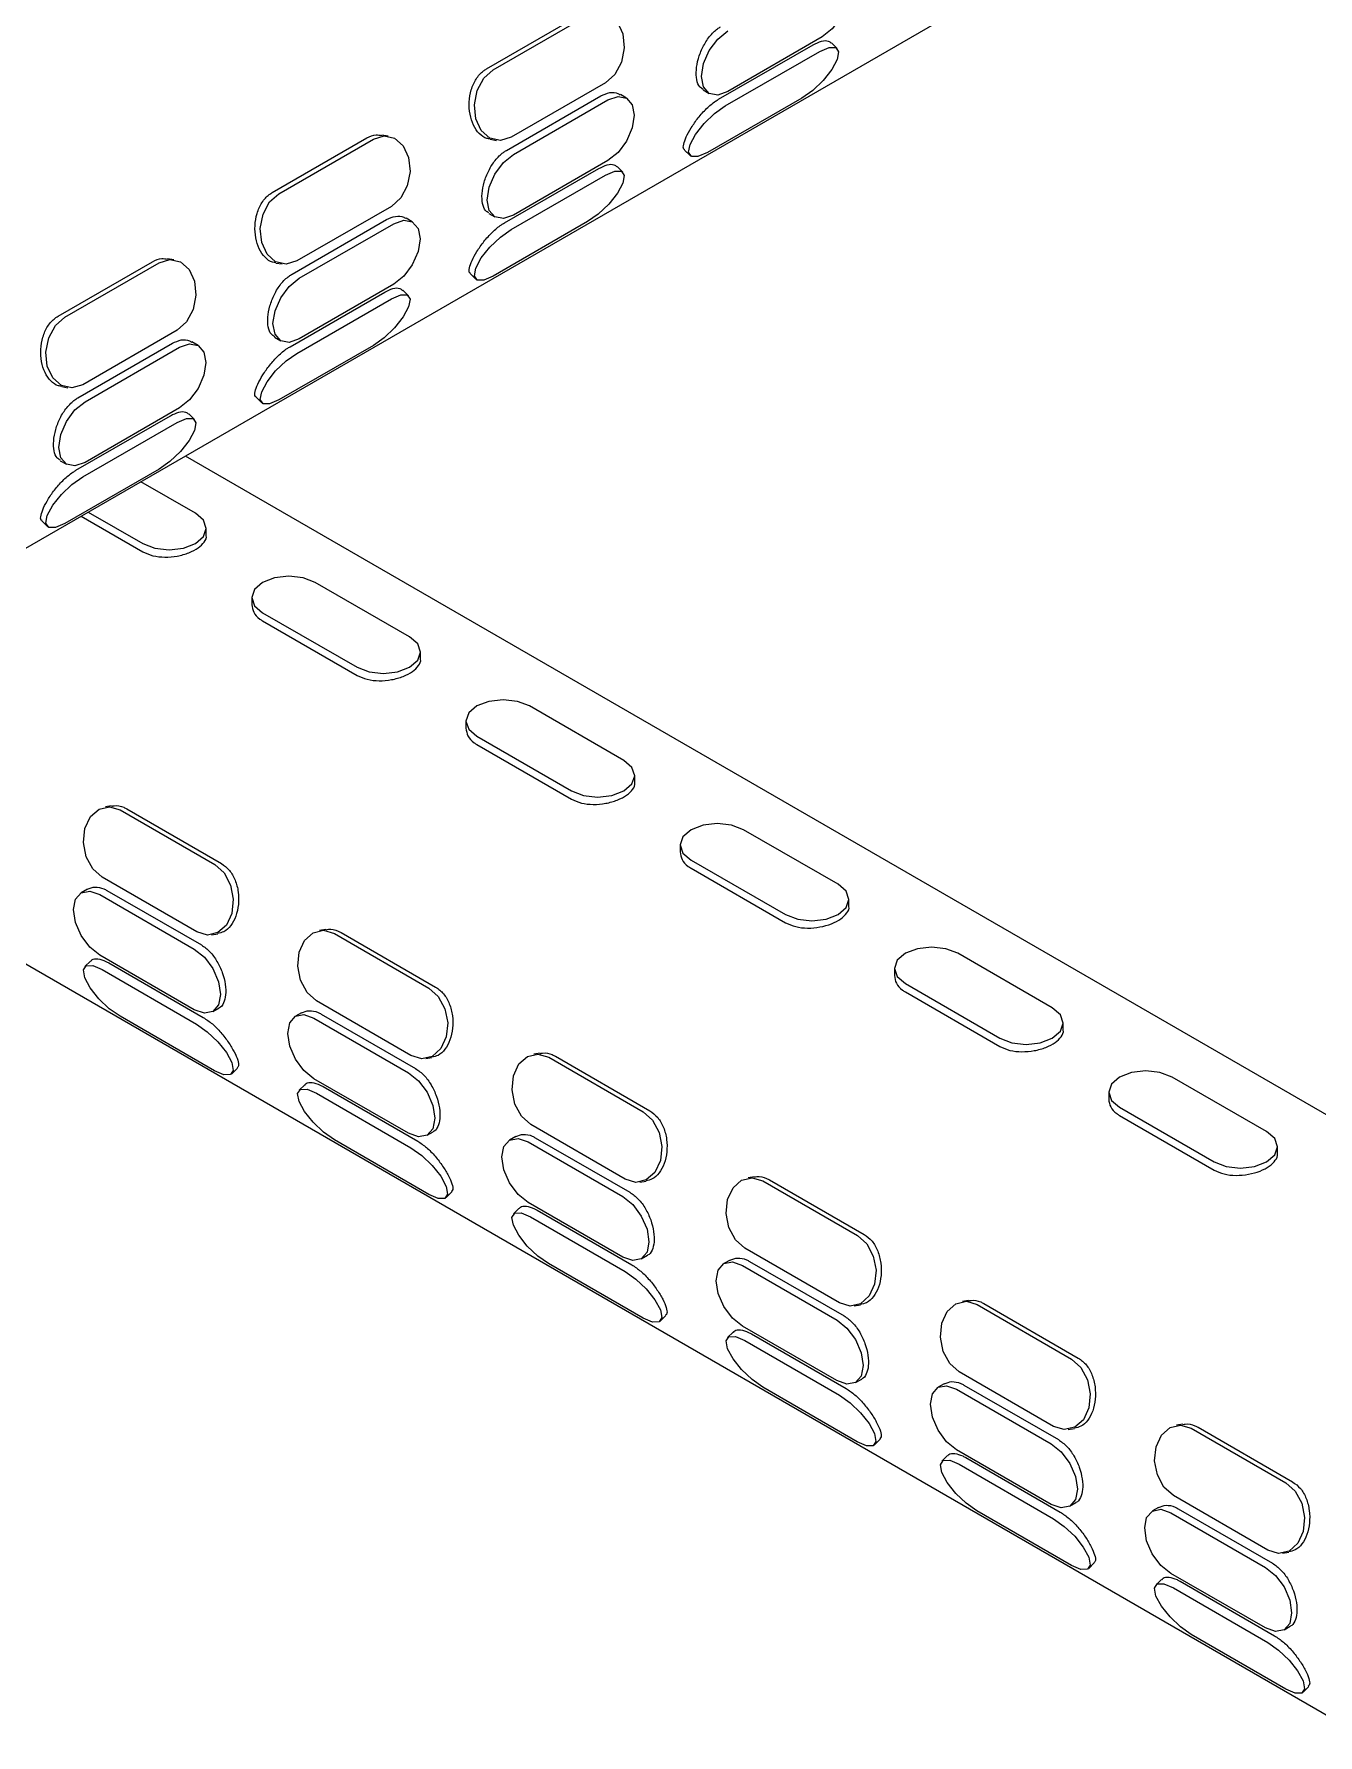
# Model space of a CAD drawing. Extents: x 0 to 3255, y 0 to 2385.
# Drawn here: x 2349.4 to 2435.8, y 1556.3 to 1670.8 of the extents above; entities that cross this region are included whole.
import ezdxf

# ---------------------------------------------------------------- set-up
doc = ezdxf.new("R2010")
doc.units = 0
doc.header["$LTSCALE"] = 10
doc.header["$MEASUREMENT"] = 0
doc.layers.get('0').update_dxf_attribs({"linetype": 'CONTINUOUS'})

msp = doc.modelspace()

# ---------------------------------------------------------------- linework, layer by layer
at = {"color": 7, "linetype": 'Continuous', "lineweight": 25}
for p, q in [((2144.62, 1518.28), (2487.48, 1716.21)), ((2379.85, 1668.44), (2386.21, 1672.11)), ((2380.3, 1668.37), (2386.66, 1672.04)), ((2395.48, 1666.4), (2401.84, 1670.07)), ((2402.46, 1670.59), (2396.09, 1666.92)), ((2403.45, 1669.82), (2403.08, 1670.2)), ((2395.93, 1665.95), (2402.29, 1669.62)), ((2387.87, 1667.51), (2381.51, 1663.84)), ((2381.19, 1662.95), (2387.55, 1666.62)), ((2381.67, 1662.67), (2388.03, 1666.35)), ((2389.28, 1666.47), (2388.87, 1666.71)), ((2394.43, 1667.04), (2394.84, 1666.79)), ((2401.08, 1666.48), (2394.72, 1662.81)), ((2373.23, 1663.92), (2372.81, 1663.98)), ((2365.43, 1660.11), (2371.79, 1663.79)), ((2365.88, 1660.04), (2372.24, 1663.72)), ((2380.1, 1663.7), (2380.52, 1663.63)), ((2393.18, 1662.98), (2393.56, 1662.61)), ((2381.06, 1658.07), (2387.42, 1661.74)), ((2388.03, 1662.27), (2381.67, 1658.59)), ((2389.03, 1661.49), (2388.65, 1661.87)), ((2381.51, 1657.62), (2387.87, 1661.29)), ((2366.77, 1654.63), (2373.13, 1658.3)), ((2373.45, 1659.18), (2367.09, 1655.51)), ((2374.86, 1658.15), (2374.44, 1658.39)), ((2380, 1658.71), (2380.42, 1658.47)), ((2367.25, 1654.35), (2373.61, 1658.02)), ((2386.66, 1658.16), (2380.3, 1654.48)), ((2351.01, 1651.79), (2357.37, 1655.46)), ((2351.46, 1651.72), (2357.82, 1655.39)), ((2358.81, 1655.59), (2358.39, 1655.66)), ((2365.68, 1655.37), (2366.1, 1655.31)), ((2373.61, 1653.94), (2367.25, 1650.27)), ((2378.76, 1654.66), (2379.14, 1654.28)), ((2366.64, 1649.74), (2373, 1653.42)), ((2367.09, 1649.29), (2373.45, 1652.97)), ((2374.61, 1653.17), (2374.23, 1653.54)), ((2359.03, 1650.86), (2352.67, 1647.18)), ((2365.58, 1650.38), (2366, 1650.14)), ((2352.35, 1646.3), (2358.71, 1649.97)), ((2352.83, 1646.02), (2359.19, 1649.7)), ((2360.44, 1649.82), (2360.02, 1650.06)), ((2372.24, 1649.83), (2365.88, 1646.16)), ((2351.26, 1647.05), (2351.67, 1646.98)), ((2359.19, 1645.62), (2352.83, 1641.94)), ((2364.34, 1646.33), (2364.72, 1645.96)), ((2352.21, 1641.42), (2358.58, 1645.09)), ((2352.67, 1640.97), (2359.03, 1644.64)), ((2360.19, 1644.84), (2359.81, 1645.22)), ((2499.5, 1561.6), (2359.58, 1642.37)), ((2351.16, 1642.06), (2351.58, 1641.82)), ((2357.82, 1641.5), (2351.46, 1637.83)), ((2360.26, 1638.52), (2356.59, 1640.64)), ((2349.92, 1638.01), (2350.3, 1637.63)), ((2352.57, 1638.33), (2356.72, 1635.93)), ((2353.05, 1638.6), (2356.72, 1636.49)), ((2360.99, 1637.02), (2360.99, 1637.5)), ((2374.68, 1630.2), (2368.32, 1633.87)), ((2364.05, 1632.85), (2364.05, 1632.37)), ((2364.78, 1631.83), (2371.14, 1628.16)), ((2364.78, 1631.28), (2371.14, 1627.61)), ((2375.41, 1628.7), (2375.41, 1629.18)), ((2389.1, 1621.87), (2382.74, 1625.55)), ((2378.47, 1624.53), (2378.47, 1624.05)), ((2379.2, 1623.51), (2385.57, 1619.83)), ((2379.2, 1622.95), (2385.57, 1619.28)), ((2389.83, 1620.37), (2389.83, 1620.85)), ((2354.62, 1618.82), (2354.2, 1618.76)), ((2355.19, 1618.55), (2361.56, 1614.88)), ((2355.64, 1618.62), (2362.01, 1614.95)), ((2403.52, 1613.55), (2397.16, 1617.22)), ((2392.89, 1616.2), (2392.89, 1615.72)), ((2393.63, 1615.18), (2399.99, 1611.51)), ((2360.35, 1610.35), (2353.98, 1614.02)), ((2393.63, 1614.63), (2399.99, 1610.95)), ((2340.62, 1612.92), (2482, 1531.3)), ((2352.99, 1613.22), (2352.57, 1612.98)), ((2353.82, 1612.86), (2360.18, 1609.18)), ((2354.3, 1613.13), (2360.66, 1609.46)), ((2404.25, 1612.05), (2404.25, 1612.53)), ((2361.34, 1610.14), (2361.76, 1610.21)), ((2369.04, 1610.5), (2368.62, 1610.43)), ((2369.61, 1610.23), (2375.98, 1606.55)), ((2370.07, 1610.3), (2376.43, 1606.63)), ((2353.2, 1608.38), (2352.82, 1608)), ((2360.18, 1605.1), (2353.82, 1608.77)), ((2353.98, 1607.8), (2360.34, 1604.13)), ((2354.43, 1608.25), (2360.79, 1604.58)), ((2407.31, 1607.88), (2407.31, 1607.4)), ((2417.94, 1605.22), (2411.58, 1608.9)), ((2408.05, 1606.86), (2414.41, 1603.18)), ((2374.77, 1602.02), (2368.4, 1605.69)), ((2408.05, 1606.3), (2414.41, 1602.63)), ((2361.55, 1600.99), (2355.19, 1604.66)), ((2361.43, 1604.98), (2361.85, 1605.22)), ((2367.41, 1604.9), (2366.99, 1604.66)), ((2368.24, 1604.53), (2374.6, 1600.86)), ((2368.72, 1604.81), (2375.08, 1601.14)), ((2418.68, 1603.72), (2418.68, 1604.2)), ((2383.46, 1602.17), (2383.04, 1602.1)), ((2362.71, 1600.79), (2363.09, 1601.17)), ((2375.76, 1601.82), (2376.18, 1601.88)), ((2384.04, 1601.9), (2390.4, 1598.23)), ((2384.49, 1601.97), (2390.85, 1598.3)), ((2367.62, 1600.05), (2367.24, 1599.68)), ((2374.6, 1596.78), (2368.24, 1600.45)), ((2368.85, 1599.93), (2375.22, 1596.25)), ((2432.37, 1596.9), (2426, 1600.57)), ((2368.4, 1599.48), (2374.76, 1595.8)), ((2421.74, 1599.55), (2421.74, 1599.07)), ((2422.47, 1598.53), (2428.83, 1594.86)), ((2422.47, 1597.98), (2428.83, 1594.3)), ((2375.97, 1592.66), (2369.61, 1596.34)), ((2375.85, 1596.65), (2376.27, 1596.89)), ((2381.83, 1596.57), (2381.41, 1596.33)), ((2389.19, 1593.7), (2382.83, 1597.37)), ((2383.14, 1596.48), (2389.5, 1592.81)), ((2382.66, 1596.21), (2389.02, 1592.53)), ((2433.1, 1595.4), (2433.1, 1595.88)), ((2390.18, 1593.49), (2390.6, 1593.56)), ((2397.89, 1593.84), (2397.47, 1593.78)), ((2398.46, 1593.58), (2404.82, 1589.9)), ((2398.91, 1593.65), (2405.27, 1589.97)), ((2377.13, 1592.46), (2377.51, 1592.84)), ((2389.02, 1588.45), (2382.66, 1592.12)), ((2382.04, 1591.73), (2381.66, 1591.35)), ((2382.82, 1591.15), (2389.19, 1587.48)), ((2383.27, 1591.6), (2389.64, 1587.93)), ((2390.27, 1588.33), (2390.69, 1588.57)), ((2403.61, 1585.37), (2397.25, 1589.04)), ((2390.39, 1584.34), (2384.03, 1588.01)), ((2396.25, 1588.25), (2395.83, 1588.01)), ((2397.08, 1587.88), (2403.45, 1584.21)), ((2397.56, 1588.16), (2403.93, 1584.49)), ((2404.6, 1585.17), (2405.02, 1585.23)), ((2412.31, 1585.52), (2411.89, 1585.45)), ((2412.88, 1585.25), (2419.24, 1581.58)), ((2413.33, 1585.32), (2419.69, 1581.65)), ((2391.55, 1584.14), (2391.93, 1584.52)), ((2403.44, 1580.13), (2397.08, 1583.8)), ((2396.46, 1583.4), (2396.08, 1583.03)), ((2397.24, 1582.83), (2403.61, 1579.15)), ((2397.7, 1583.28), (2404.06, 1579.6)), ((2418.03, 1577.04), (2411.67, 1580.72)), ((2404.81, 1576.01), (2398.45, 1579.69)), ((2404.69, 1580), (2405.11, 1580.24)), ((2410.67, 1579.92), (2410.26, 1579.68)), ((2411.5, 1579.56), (2417.87, 1575.88)), ((2411.99, 1579.83), (2418.35, 1576.16)), ((2419.02, 1576.84), (2419.44, 1576.91)), ((2426.73, 1577.19), (2426.31, 1577.13)), ((2427.3, 1576.93), (2433.66, 1573.25)), ((2427.75, 1577), (2434.11, 1573.32)), ((2405.97, 1575.81), (2406.35, 1576.19)), ((2410.88, 1575.08), (2410.5, 1574.7)), ((2417.87, 1571.8), (2411.5, 1575.47)), ((2412.12, 1574.95), (2418.48, 1571.28)), ((2411.67, 1574.5), (2418.03, 1570.83)), ((2432.45, 1568.72), (2426.09, 1572.39)), ((2419.23, 1567.69), (2412.87, 1571.36)), ((2419.11, 1571.68), (2419.53, 1571.92)), ((2425.09, 1571.6), (2424.68, 1571.36)), ((2425.93, 1571.23), (2432.29, 1567.56)), ((2426.41, 1571.51), (2432.77, 1567.84)), ((2420.4, 1567.49), (2420.77, 1567.86)), ((2433.44, 1568.52), (2433.86, 1568.58)), ((2425.3, 1566.75), (2424.93, 1566.38)), ((2432.29, 1563.48), (2425.92, 1567.15)), ((2426.54, 1566.63), (2432.9, 1562.95)), ((2426.09, 1566.18), (2432.45, 1562.5)), ((2433.54, 1563.35), (2433.95, 1563.59)), ((2433.66, 1559.36), (2427.29, 1563.04)), ((2434.82, 1559.16), (2435.2, 1559.54))]:
    msp.add_line(p, q, dxfattribs=at)
at = {"color": 7, "linetype": 'Continuous', "lineweight": 25, "flags": 128}
for points in [[(2402.46, 1674.67), (2403.13, 1674.91), (2403.7, 1674.8), (2404.09, 1674.36), (2404.22, 1673.65), (2404.09, 1672.79), (2403.7, 1671.91), (2403.13, 1671.14), (2402.46, 1670.59)], [(2386.66, 1672.04), (2387.38, 1672.26), (2388.09, 1672.1), (2388.67, 1671.59), (2389.03, 1670.8), (2389.13, 1669.85), (2388.94, 1668.89), (2388.5, 1668.07), (2387.87, 1667.51)], [(2396.09, 1666.92), (2395.42, 1666.68), (2394.84, 1666.79), (2394.46, 1667.24), (2394.33, 1667.94), (2394.46, 1668.8), (2394.84, 1669.68), (2395.42, 1670.45), (2396.09, 1671)], [(2402.29, 1669.62), (2402.92, 1669.89), (2403.36, 1669.88), (2403.55, 1669.59), (2403.46, 1669.07), (2403.09, 1668.39), (2402.51, 1667.66), (2401.81, 1666.99), (2401.08, 1666.48)], [(2381.51, 1663.84), (2380.79, 1663.62), (2380.08, 1663.78), (2379.5, 1664.29), (2379.14, 1665.08), (2379.04, 1666.03), (2379.23, 1666.98), (2379.67, 1667.81), (2380.3, 1668.37)], [(2388.03, 1666.35), (2388.71, 1666.58), (2389.28, 1666.47), (2389.67, 1666.03), (2389.8, 1665.33), (2389.67, 1664.47), (2389.28, 1663.58), (2388.71, 1662.81), (2388.03, 1662.27)], [(2394.72, 1662.81), (2394.09, 1662.54), (2393.65, 1662.55), (2393.46, 1662.83), (2393.56, 1663.36), (2393.92, 1664.03), (2394.5, 1664.76), (2395.21, 1665.44), (2395.93, 1665.95)], [(2372.24, 1663.72), (2372.96, 1663.93), (2373.67, 1663.77), (2374.25, 1663.26), (2374.61, 1662.47), (2374.71, 1661.53), (2374.52, 1660.57), (2374.08, 1659.75), (2373.45, 1659.18)], [(2381.67, 1658.59), (2381, 1658.36), (2380.42, 1658.47), (2380.04, 1658.91), (2379.9, 1659.61), (2380.04, 1660.47), (2380.42, 1661.36), (2381, 1662.13), (2381.67, 1662.67)], [(2387.87, 1661.29), (2388.5, 1661.56), (2388.94, 1661.55), (2389.13, 1661.27), (2389.03, 1660.74), (2388.67, 1660.07), (2388.09, 1659.34), (2387.38, 1658.66), (2386.66, 1658.16)], [(2367.09, 1655.51), (2366.36, 1655.29), (2365.66, 1655.45), (2365.08, 1655.97), (2364.72, 1656.76), (2364.62, 1657.7), (2364.81, 1658.66), (2365.25, 1659.48), (2365.88, 1660.04)], [(2373.61, 1658.02), (2374.29, 1658.26), (2374.86, 1658.15), (2375.25, 1657.7), (2375.38, 1657), (2375.25, 1656.14), (2374.86, 1655.26), (2374.29, 1654.49), (2373.61, 1653.94)], [(2380.3, 1654.48), (2379.67, 1654.21), (2379.23, 1654.22), (2379.04, 1654.51), (2379.14, 1655.03), (2379.5, 1655.71), (2380.08, 1656.44), (2380.79, 1657.11), (2381.51, 1657.62)], [(2357.82, 1655.39), (2358.54, 1655.61), (2359.25, 1655.45), (2359.83, 1654.93), (2360.19, 1654.14), (2360.29, 1653.2), (2360.1, 1652.24), (2359.66, 1651.42), (2359.03, 1650.86)], [(2367.25, 1650.27), (2366.57, 1650.03), (2366, 1650.14), (2365.62, 1650.58), (2365.48, 1651.29), (2365.62, 1652.15), (2366, 1653.03), (2366.57, 1653.8), (2367.25, 1654.35)], [(2373.45, 1652.97), (2374.08, 1653.24), (2374.52, 1653.23), (2374.71, 1652.94), (2374.61, 1652.42), (2374.25, 1651.74), (2373.67, 1651.01), (2372.96, 1650.34), (2372.24, 1649.83)], [(2352.67, 1647.18), (2351.94, 1646.97), (2351.24, 1647.13), (2350.66, 1647.64), (2350.29, 1648.43), (2350.2, 1649.38), (2350.38, 1650.33), (2350.83, 1651.16), (2351.46, 1651.72)], [(2359.19, 1649.7), (2359.87, 1649.93), (2360.44, 1649.82), (2360.82, 1649.38), (2360.96, 1648.68), (2360.82, 1647.82), (2360.44, 1646.93), (2359.87, 1646.16), (2359.19, 1645.62)], [(2365.88, 1646.16), (2365.25, 1645.89), (2364.81, 1645.89), (2364.62, 1646.18), (2364.72, 1646.71), (2365.08, 1647.38), (2365.66, 1648.11), (2366.36, 1648.78), (2367.09, 1649.29)], [(2352.83, 1641.94), (2352.15, 1641.71), (2351.58, 1641.82), (2351.2, 1642.26), (2351.06, 1642.96), (2351.2, 1643.82), (2351.58, 1644.7), (2352.15, 1645.48), (2352.83, 1646.02)], [(2359.03, 1644.64), (2359.66, 1644.91), (2360.1, 1644.9), (2360.29, 1644.62), (2360.19, 1644.09), (2359.83, 1643.42), (2359.25, 1642.69), (2358.54, 1642.01), (2357.82, 1641.5)], [(2351.46, 1637.83), (2350.83, 1637.56), (2350.38, 1637.57), (2350.2, 1637.86), (2350.29, 1638.38), (2350.66, 1639.06), (2351.24, 1639.79), (2351.94, 1640.46), (2352.67, 1640.97)], [(2356.72, 1636.49), (2357.53, 1636.17), (2358.49, 1636.06), (2359.45, 1636.17), (2360.26, 1636.48), (2360.8, 1636.95), (2360.99, 1637.5), (2360.8, 1638.06), (2360.26, 1638.52)], [(2368.32, 1633.87), (2367.51, 1634.18), (2366.55, 1634.29), (2365.59, 1634.18), (2364.78, 1633.87), (2364.24, 1633.4), (2364.05, 1632.85), (2364.24, 1632.3), (2364.78, 1631.83)], [(2371.14, 1628.16), (2371.96, 1627.85), (2372.91, 1627.74), (2373.87, 1627.85), (2374.68, 1628.16), (2375.22, 1628.63), (2375.41, 1629.18), (2375.22, 1629.73), (2374.68, 1630.2)], [(2382.74, 1625.55), (2381.93, 1625.86), (2380.97, 1625.97), (2380.01, 1625.86), (2379.2, 1625.55), (2378.66, 1625.08), (2378.47, 1624.53), (2378.66, 1623.98), (2379.2, 1623.51)], [(2385.57, 1619.83), (2386.38, 1619.52), (2387.33, 1619.41), (2388.29, 1619.52), (2389.1, 1619.83), (2389.64, 1620.3), (2389.83, 1620.85), (2389.64, 1621.41), (2389.1, 1621.87)], [(2353.98, 1614.02), (2353.35, 1614.58), (2352.91, 1615.4), (2352.72, 1616.36), (2352.82, 1617.31), (2353.19, 1618.1), (2353.77, 1618.61), (2354.47, 1618.77), (2355.19, 1618.55)], [(2397.16, 1617.22), (2396.35, 1617.53), (2395.39, 1617.64), (2394.44, 1617.53), (2393.63, 1617.22), (2393.08, 1616.75), (2392.89, 1616.2), (2393.08, 1615.65), (2393.63, 1615.18)], [(2361.56, 1614.88), (2362.19, 1614.32), (2362.63, 1613.49), (2362.81, 1612.54), (2362.72, 1611.59), (2362.35, 1610.8), (2361.77, 1610.29), (2361.07, 1610.13), (2360.35, 1610.35)], [(2399.99, 1611.51), (2400.8, 1611.2), (2401.75, 1611.09), (2402.71, 1611.2), (2403.52, 1611.51), (2404.06, 1611.98), (2404.25, 1612.53), (2404.06, 1613.08), (2403.52, 1613.55)], [(2353.82, 1608.77), (2353.14, 1609.32), (2352.57, 1610.09), (2352.19, 1610.98), (2352.05, 1611.84), (2352.19, 1612.54), (2352.57, 1612.98), (2353.14, 1613.09), (2353.82, 1612.86)], [(2368.4, 1605.69), (2367.77, 1606.26), (2367.33, 1607.08), (2367.15, 1608.04), (2367.24, 1608.98), (2367.61, 1609.77), (2368.19, 1610.28), (2368.89, 1610.45), (2369.61, 1610.23)], [(2360.18, 1609.18), (2360.86, 1608.64), (2361.43, 1607.87), (2361.81, 1606.98), (2361.95, 1606.12), (2361.81, 1605.42), (2361.43, 1604.98), (2360.86, 1604.87), (2360.18, 1605.1)], [(2411.58, 1608.9), (2410.77, 1609.21), (2409.81, 1609.32), (2408.86, 1609.21), (2408.05, 1608.9), (2407.5, 1608.43), (2407.31, 1607.88), (2407.5, 1607.33), (2408.05, 1606.86)], [(2355.19, 1604.66), (2354.46, 1605.17), (2353.76, 1605.84), (2353.18, 1606.57), (2352.82, 1607.25), (2352.72, 1607.78), (2352.91, 1608.06), (2353.35, 1608.07), (2353.98, 1607.8)], [(2375.98, 1606.55), (2376.61, 1605.99), (2377.05, 1605.17), (2377.24, 1604.21), (2377.14, 1603.27), (2376.77, 1602.48), (2376.19, 1601.96), (2375.49, 1601.8), (2374.77, 1602.02)], [(2368.24, 1600.45), (2367.56, 1601), (2366.99, 1601.77), (2366.61, 1602.65), (2366.47, 1603.51), (2366.61, 1604.21), (2366.99, 1604.66), (2367.56, 1604.77), (2368.24, 1604.53)], [(2414.41, 1603.18), (2415.22, 1602.87), (2416.18, 1602.76), (2417.13, 1602.87), (2417.94, 1603.18), (2418.49, 1603.65), (2418.68, 1604.2), (2418.49, 1604.75), (2417.94, 1605.22)], [(2360.34, 1604.13), (2361.06, 1603.62), (2361.77, 1602.95), (2362.35, 1602.22), (2362.71, 1601.54), (2362.81, 1601.02), (2362.62, 1600.73), (2362.18, 1600.72), (2361.55, 1600.99)], [(2382.83, 1597.37), (2382.2, 1597.93), (2381.75, 1598.75), (2381.57, 1599.71), (2381.66, 1600.66), (2382.03, 1601.45), (2382.61, 1601.96), (2383.31, 1602.12), (2384.04, 1601.9)], [(2426, 1600.57), (2425.19, 1600.88), (2424.24, 1600.99), (2423.28, 1600.88), (2422.47, 1600.57), (2421.93, 1600.1), (2421.74, 1599.55), (2421.93, 1599), (2422.47, 1598.53)], [(2374.6, 1600.86), (2375.28, 1600.31), (2375.85, 1599.54), (2376.24, 1598.66), (2376.37, 1597.8), (2376.23, 1597.09), (2375.85, 1596.65), (2375.28, 1596.54), (2374.6, 1596.78)], [(2369.61, 1596.34), (2368.89, 1596.85), (2368.18, 1597.52), (2367.6, 1598.25), (2367.24, 1598.93), (2367.14, 1599.45), (2367.33, 1599.74), (2367.77, 1599.75), (2368.4, 1599.48)], [(2390.4, 1598.23), (2391.03, 1597.67), (2391.47, 1596.84), (2391.66, 1595.89), (2391.56, 1594.94), (2391.19, 1594.15), (2390.61, 1593.64), (2389.91, 1593.48), (2389.19, 1593.7)], [(2382.66, 1592.12), (2381.98, 1592.67), (2381.41, 1593.44), (2381.03, 1594.33), (2380.89, 1595.19), (2381.03, 1595.89), (2381.41, 1596.33), (2381.99, 1596.44), (2382.66, 1596.21)], [(2428.83, 1594.86), (2429.64, 1594.55), (2430.6, 1594.44), (2431.55, 1594.55), (2432.37, 1594.86), (2432.91, 1595.33), (2433.1, 1595.88), (2432.91, 1596.43), (2432.37, 1596.9)], [(2374.76, 1595.8), (2375.49, 1595.29), (2376.19, 1594.62), (2376.77, 1593.89), (2377.13, 1593.21), (2377.23, 1592.69), (2377.04, 1592.4), (2376.6, 1592.39), (2375.97, 1592.66)], [(2397.25, 1589.04), (2396.62, 1589.61), (2396.17, 1590.43), (2395.99, 1591.39), (2396.08, 1592.33), (2396.45, 1593.12), (2397.03, 1593.63), (2397.74, 1593.79), (2398.46, 1593.58)], [(2389.02, 1592.53), (2389.7, 1591.99), (2390.27, 1591.21), (2390.66, 1590.33), (2390.79, 1589.47), (2390.66, 1588.77), (2390.27, 1588.33), (2389.7, 1588.22), (2389.02, 1588.45)], [(2384.03, 1588.01), (2383.31, 1588.52), (2382.6, 1589.19), (2382.02, 1589.92), (2381.66, 1590.6), (2381.56, 1591.12), (2381.75, 1591.41), (2382.19, 1591.42), (2382.82, 1591.15)], [(2404.82, 1589.9), (2405.45, 1589.34), (2405.89, 1588.52), (2406.08, 1587.56), (2405.98, 1586.62), (2405.62, 1585.83), (2405.04, 1585.31), (2404.33, 1585.15), (2403.61, 1585.37)], [(2389.19, 1587.48), (2389.91, 1586.97), (2390.61, 1586.3), (2391.19, 1585.57), (2391.56, 1584.89), (2391.65, 1584.37), (2391.47, 1584.08), (2391.02, 1584.07), (2390.39, 1584.34)], [(2397.08, 1583.8), (2396.41, 1584.34), (2395.83, 1585.12), (2395.45, 1586), (2395.32, 1586.86), (2395.45, 1587.56), (2395.83, 1588.01), (2396.41, 1588.12), (2397.08, 1587.88)], [(2411.67, 1580.72), (2411.04, 1581.28), (2410.6, 1582.1), (2410.41, 1583.06), (2410.51, 1584), (2410.87, 1584.79), (2411.45, 1585.31), (2412.16, 1585.47), (2412.88, 1585.25)], [(2403.45, 1584.21), (2404.12, 1583.66), (2404.7, 1582.89), (2405.08, 1582.01), (2405.21, 1581.15), (2405.08, 1580.44), (2404.69, 1580), (2404.12, 1579.89), (2403.44, 1580.13)], [(2398.45, 1579.69), (2397.73, 1580.2), (2397.02, 1580.87), (2396.45, 1581.6), (2396.08, 1582.28), (2395.98, 1582.8), (2396.17, 1583.09), (2396.61, 1583.1), (2397.24, 1582.83)], [(2419.24, 1581.58), (2419.87, 1581.02), (2420.31, 1580.19), (2420.5, 1579.24), (2420.4, 1578.29), (2420.04, 1577.5), (2419.46, 1576.99), (2418.75, 1576.83), (2418.03, 1577.04)], [(2411.5, 1575.47), (2410.83, 1576.02), (2410.25, 1576.79), (2409.87, 1577.68), (2409.74, 1578.54), (2409.87, 1579.24), (2410.25, 1579.68), (2410.83, 1579.79), (2411.5, 1579.56)], [(2403.61, 1579.15), (2404.33, 1578.64), (2405.03, 1577.97), (2405.61, 1577.24), (2405.98, 1576.56), (2406.07, 1576.04), (2405.89, 1575.75), (2405.44, 1575.74), (2404.81, 1576.01)], [(2426.09, 1572.39), (2425.46, 1572.96), (2425.02, 1573.78), (2424.83, 1574.73), (2424.93, 1575.68), (2425.29, 1576.47), (2425.87, 1576.98), (2426.58, 1577.14), (2427.3, 1576.93)], [(2417.87, 1575.88), (2418.54, 1575.34), (2419.12, 1574.56), (2419.5, 1573.68), (2419.63, 1572.82), (2419.5, 1572.12), (2419.12, 1571.68), (2418.54, 1571.57), (2417.87, 1571.8)], [(2412.87, 1571.36), (2412.15, 1571.87), (2411.45, 1572.54), (2410.87, 1573.27), (2410.5, 1573.95), (2410.41, 1574.47), (2410.59, 1574.76), (2411.04, 1574.77), (2411.67, 1574.5)], [(2433.66, 1573.25), (2434.29, 1572.69), (2434.74, 1571.87), (2434.92, 1570.91), (2434.82, 1569.97), (2434.46, 1569.18), (2433.88, 1568.66), (2433.17, 1568.5), (2432.45, 1568.72)], [(2425.92, 1567.15), (2425.25, 1567.69), (2424.67, 1568.47), (2424.29, 1569.35), (2424.16, 1570.21), (2424.29, 1570.91), (2424.68, 1571.35), (2425.25, 1571.47), (2425.93, 1571.23)], [(2418.03, 1570.83), (2418.75, 1570.32), (2419.45, 1569.65), (2420.03, 1568.92), (2420.4, 1568.24), (2420.5, 1567.71), (2420.31, 1567.43), (2419.87, 1567.42), (2419.23, 1567.69)], [(2432.29, 1567.56), (2432.96, 1567.01), (2433.54, 1566.24), (2433.92, 1565.36), (2434.05, 1564.5), (2433.92, 1563.79), (2433.54, 1563.35), (2432.96, 1563.24), (2432.29, 1563.48)], [(2427.29, 1563.04), (2426.57, 1563.55), (2425.87, 1564.22), (2425.29, 1564.95), (2424.92, 1565.63), (2424.83, 1566.15), (2425.01, 1566.44), (2425.46, 1566.45), (2426.09, 1566.18)], [(2432.45, 1562.5), (2433.17, 1561.99), (2433.88, 1561.32), (2434.45, 1560.59), (2434.82, 1559.91), (2434.92, 1559.39), (2434.73, 1559.1), (2434.29, 1559.09), (2433.66, 1559.36)]]:
    msp.add_lwpolyline(points, dxfattribs=at)
at = {"color": 7, "linetype": 'Continuous', "lineweight": 25}
for points, knots in [([(2394.44, 1667.06), (2394.36, 1667.11), (2394.15, 1667.23), (2393.99, 1667.69), (2393.95, 1668.36), (2394.09, 1669.13), (2394.4, 1669.92), (2394.84, 1670.64), (2395.28, 1671.07), (2395.54, 1671.23), (2395.61, 1671.28)], [0, 0, 0, 0, 0.094162, 0.23779, 0.380432, 0.522044, 0.664158, 0.807535, 0.950992, 1, 1, 1, 1]), ([(2401.84, 1670.07), (2402.03, 1670.16), (2402.42, 1670.35), (2402.85, 1670.36), (2403, 1670.23), (2403.06, 1670.17)], [0, 0, 0, 0, 0.3687094, 0.7373272, 1, 1, 1, 1]), ([(2380.1, 1663.73), (2380.03, 1663.74), (2379.75, 1663.75), (2379.35, 1664.06), (2378.95, 1664.62), (2378.72, 1665.38), (2378.66, 1666.21), (2378.8, 1667.05), (2379.13, 1667.79), (2379.52, 1668.23), (2379.78, 1668.4), (2379.85, 1668.44)], [0, 0, 0, 0, 0.050469, 0.179944, 0.309971, 0.439105, 0.567306, 0.695962, 0.825761, 0.955633, 1, 1, 1, 1]), ([(2387.55, 1666.62), (2387.75, 1666.71), (2388.15, 1666.89), (2388.61, 1666.87), (2388.8, 1666.72), (2388.85, 1666.68)], [0, 0, 0, 0, 0.426716, 0.853327, 1, 1, 1, 1]), ([(2393.2, 1663), (2393.18, 1663.01), (2393.08, 1663.06), (2393.11, 1663.35), (2393.27, 1663.84), (2393.62, 1664.48), (2394.09, 1665.15), (2394.66, 1665.79), (2395.14, 1666.19), (2395.41, 1666.35), (2395.48, 1666.4)], [0, 0, 0, 0, 0.044066, 0.195638, 0.346168, 0.495612, 0.645585, 0.796891, 0.948282, 1, 1, 1, 1]), ([(2371.79, 1663.79), (2372, 1663.89), (2372.33, 1664.04), (2372.68, 1663.98), (2372.81, 1663.95)], [0, 0, 0, 0, 0.622068, 1, 1, 1, 1]), ([(2380.02, 1658.74), (2379.94, 1658.78), (2379.73, 1658.9), (2379.56, 1659.36), (2379.53, 1660.03), (2379.67, 1660.81), (2379.98, 1661.6), (2380.42, 1662.31), (2380.86, 1662.74), (2381.12, 1662.91), (2381.19, 1662.95)], [0, 0, 0, 0, 0.094162, 0.23779, 0.380432, 0.522044, 0.664158, 0.807535, 0.950992, 1, 1, 1, 1]), ([(2387.42, 1661.74), (2387.61, 1661.84), (2388, 1662.02), (2388.43, 1662.04), (2388.57, 1661.9), (2388.63, 1661.85)], [0, 0, 0, 0, 0.368709, 0.737327, 1, 1, 1, 1]), ([(2365.68, 1655.41), (2365.6, 1655.41), (2365.33, 1655.42), (2364.93, 1655.73), (2364.53, 1656.29), (2364.3, 1657.05), (2364.24, 1657.89), (2364.38, 1658.73), (2364.71, 1659.46), (2365.1, 1659.91), (2365.36, 1660.07), (2365.43, 1660.11)], [0, 0, 0, 0, 0.050469, 0.179944, 0.309971, 0.439105, 0.567306, 0.695962, 0.825761, 0.955633, 1, 1, 1, 1]), ([(2373.13, 1658.3), (2373.33, 1658.39), (2373.73, 1658.56), (2374.19, 1658.54), (2374.38, 1658.4), (2374.43, 1658.36)], [0, 0, 0, 0, 0.426716, 0.853327, 1, 1, 1, 1]), ([(2378.78, 1654.68), (2378.76, 1654.69), (2378.66, 1654.73), (2378.69, 1655.02), (2378.85, 1655.52), (2379.19, 1656.15), (2379.67, 1656.83), (2380.24, 1657.46), (2380.72, 1657.87), (2380.99, 1658.03), (2381.06, 1658.07)], [0, 0, 0, 0, 0.044066, 0.195638, 0.346168, 0.495612, 0.645585, 0.796891, 0.948282, 1, 1, 1, 1]), ([(2357.37, 1655.46), (2357.58, 1655.56), (2357.91, 1655.72), (2358.26, 1655.65), (2358.39, 1655.63)], [0, 0, 0, 0, 0.622068, 1, 1, 1, 1]), ([(2365.6, 1650.41), (2365.52, 1650.46), (2365.31, 1650.58), (2365.14, 1651.04), (2365.11, 1651.7), (2365.25, 1652.48), (2365.55, 1653.27), (2366, 1653.99), (2366.44, 1654.42), (2366.7, 1654.58), (2366.77, 1654.63)], [0, 0, 0, 0, 0.094162, 0.23779, 0.380432, 0.522044, 0.664158, 0.807535, 0.950992, 1, 1, 1, 1]), ([(2373, 1653.42), (2373.19, 1653.51), (2373.57, 1653.7), (2374.01, 1653.71), (2374.15, 1653.58), (2374.21, 1653.52)], [0, 0, 0, 0, 0.368709, 0.737327, 1, 1, 1, 1]), ([(2351.26, 1647.08), (2351.18, 1647.08), (2350.91, 1647.1), (2350.51, 1647.41), (2350.11, 1647.97), (2349.87, 1648.73), (2349.82, 1649.56), (2349.96, 1650.4), (2350.29, 1651.14), (2350.68, 1651.58), (2350.94, 1651.75), (2351.01, 1651.79)], [0, 0, 0, 0, 0.050469, 0.179944, 0.309971, 0.439105, 0.567306, 0.695962, 0.825761, 0.955633, 1, 1, 1, 1]), ([(2358.71, 1649.97), (2358.91, 1650.06), (2359.31, 1650.24), (2359.77, 1650.22), (2359.96, 1650.07), (2360.01, 1650.03)], [0, 0, 0, 0, 0.426716, 0.853327, 1, 1, 1, 1]), ([(2364.36, 1646.35), (2364.34, 1646.36), (2364.24, 1646.41), (2364.26, 1646.7), (2364.43, 1647.19), (2364.77, 1647.83), (2365.25, 1648.5), (2365.82, 1649.14), (2366.3, 1649.54), (2366.57, 1649.7), (2366.64, 1649.74)], [0, 0, 0, 0, 0.044066, 0.195638, 0.346168, 0.495612, 0.645585, 0.796891, 0.948282, 1, 1, 1, 1]), ([(2351.18, 1642.09), (2351.1, 1642.13), (2350.88, 1642.25), (2350.72, 1642.71), (2350.69, 1643.38), (2350.83, 1644.16), (2351.13, 1644.95), (2351.58, 1645.66), (2352.02, 1646.09), (2352.28, 1646.26), (2352.35, 1646.3)], [0, 0, 0, 0, 0.0941616, 0.23779, 0.380432, 0.5220444, 0.6641576, 0.8075345, 0.9509919, 1, 1, 1, 1]), ([(2358.58, 1645.09), (2358.77, 1645.19), (2359.15, 1645.37), (2359.59, 1645.39), (2359.73, 1645.25), (2359.79, 1645.2)], [0, 0, 0, 0, 0.368709, 0.737327, 1, 1, 1, 1]), ([(2349.94, 1638.03), (2349.92, 1638.04), (2349.82, 1638.08), (2349.84, 1638.37), (2350.01, 1638.87), (2350.35, 1639.5), (2350.82, 1640.18), (2351.39, 1640.81), (2351.88, 1641.21), (2352.15, 1641.38), (2352.21, 1641.42)], [0, 0, 0, 0, 0.044066, 0.195638, 0.346168, 0.495612, 0.645585, 0.796891, 0.948282, 1, 1, 1, 1]), ([(2356.72, 1635.93), (2356.94, 1635.83), (2357.37, 1635.63), (2358.2, 1635.55), (2359.05, 1635.62), (2359.84, 1635.85), (2360.48, 1636.18), (2360.87, 1636.58), (2361.04, 1636.87), (2360.99, 1637.02), (2360.99, 1637.02)], [0, 0, 0, 0, 0.142203, 0.284371, 0.427455, 0.571148, 0.713855, 0.855532, 0.997709, 1, 1, 1, 1]), ([(2364.05, 1632.37), (2364.08, 1632.2), (2364.13, 1631.84), (2364.46, 1631.48), (2364.72, 1631.32), (2364.78, 1631.28)], [0, 0, 0, 0, 0.422984, 0.853073, 1, 1, 1, 1]), ([(2371.14, 1627.61), (2371.36, 1627.51), (2371.8, 1627.31), (2372.62, 1627.22), (2373.47, 1627.3), (2374.26, 1627.52), (2374.91, 1627.86), (2375.29, 1628.26), (2375.46, 1628.55), (2375.41, 1628.69), (2375.41, 1628.7)], [0, 0, 0, 0, 0.142203, 0.284371, 0.427455, 0.571148, 0.713855, 0.855532, 0.997709, 1, 1, 1, 1]), ([(2378.47, 1624.05), (2378.5, 1623.87), (2378.55, 1623.52), (2378.88, 1623.15), (2379.14, 1622.99), (2379.2, 1622.95)], [0, 0, 0, 0, 0.422984, 0.853073, 1, 1, 1, 1]), ([(2385.57, 1619.28), (2385.78, 1619.18), (2386.22, 1618.98), (2387.04, 1618.9), (2387.89, 1618.97), (2388.68, 1619.2), (2389.33, 1619.53), (2389.71, 1619.93), (2389.88, 1620.22), (2389.83, 1620.37), (2389.83, 1620.37)], [0, 0, 0, 0, 0.142203, 0.284371, 0.427455, 0.571148, 0.713855, 0.855532, 0.997709, 1, 1, 1, 1]), ([(2354.63, 1618.79), (2354.68, 1618.81), (2354.94, 1618.89), (2355.31, 1618.8), (2355.58, 1618.66), (2355.64, 1618.62)], [0, 0, 0, 0, 0.156839, 0.785303, 1, 1, 1, 1]), ([(2362.01, 1614.95), (2362.2, 1614.81), (2362.57, 1614.53), (2362.96, 1613.84), (2363.17, 1613.03), (2363.18, 1612.17), (2363, 1611.38), (2362.66, 1610.74), (2362.23, 1610.33), (2361.89, 1610.26), (2361.75, 1610.23)], [0, 0, 0, 0, 0.128652, 0.257272, 0.38672, 0.51672, 0.645827, 0.774003, 0.902632, 1, 1, 1, 1]), ([(2392.9, 1615.72), (2392.92, 1615.55), (2392.97, 1615.19), (2393.3, 1614.83), (2393.56, 1614.67), (2393.63, 1614.63)], [0, 0, 0, 0, 0.422984, 0.853073, 1, 1, 1, 1]), ([(2352.99, 1613.22), (2353.15, 1613.28), (2353.49, 1613.42), (2353.96, 1613.31), (2354.23, 1613.17), (2354.3, 1613.13)], [0, 0, 0, 0, 0.422539, 0.852959, 1, 1, 1, 1]), ([(2399.99, 1610.95), (2400.2, 1610.86), (2400.64, 1610.66), (2401.47, 1610.57), (2402.31, 1610.65), (2403.1, 1610.87), (2403.75, 1611.21), (2404.13, 1611.61), (2404.3, 1611.9), (2404.25, 1612.04), (2404.25, 1612.05)], [0, 0, 0, 0, 0.142203, 0.284371, 0.427455, 0.571148, 0.713855, 0.855532, 0.997709, 1, 1, 1, 1]), ([(2369.05, 1610.47), (2369.1, 1610.49), (2369.37, 1610.57), (2369.73, 1610.47), (2370, 1610.33), (2370.07, 1610.3)], [0, 0, 0, 0, 0.156839, 0.785303, 1, 1, 1, 1]), ([(2360.66, 1609.46), (2360.86, 1609.32), (2361.25, 1609.05), (2361.73, 1608.37), (2362.09, 1607.6), (2362.29, 1606.8), (2362.32, 1606.08), (2362.17, 1605.54), (2362, 1605.25), (2361.85, 1605.22), (2361.85, 1605.22)], [0, 0, 0, 0, 0.142167, 0.284298, 0.427345, 0.571002, 0.713672, 0.855312, 0.997453, 1, 1, 1, 1]), ([(2353.22, 1608.36), (2353.24, 1608.39), (2353.33, 1608.52), (2353.68, 1608.55), (2354.1, 1608.43), (2354.36, 1608.29), (2354.43, 1608.25)], [0, 0, 0, 0, 0.128643, 0.500641, 0.872847, 1, 1, 1, 1]), ([(2407.32, 1607.4), (2407.34, 1607.22), (2407.39, 1606.87), (2407.73, 1606.5), (2407.98, 1606.34), (2408.05, 1606.3)], [0, 0, 0, 0, 0.422984, 0.853073, 1, 1, 1, 1]), ([(2376.43, 1606.63), (2376.62, 1606.49), (2376.99, 1606.21), (2377.38, 1605.51), (2377.59, 1604.7), (2377.6, 1603.85), (2377.42, 1603.05), (2377.08, 1602.41), (2376.65, 1602), (2376.32, 1601.94), (2376.17, 1601.91)], [0, 0, 0, 0, 0.128652, 0.257272, 0.38672, 0.51672, 0.645827, 0.774003, 0.902632, 1, 1, 1, 1]), ([(2360.79, 1604.58), (2361, 1604.44), (2361.4, 1604.18), (2361.99, 1603.57), (2362.5, 1602.9), (2362.9, 1602.24), (2363.13, 1601.68), (2363.2, 1601.31), (2363.1, 1601.22), (2363.07, 1601.19)], [0, 0, 0, 0, 0.149987, 0.2999368, 0.4508518, 0.6024106, 0.7529285, 0.9023601, 1, 1, 1, 1]), ([(2367.41, 1604.89), (2367.57, 1604.96), (2367.91, 1605.09), (2368.39, 1604.99), (2368.65, 1604.85), (2368.72, 1604.81)], [0, 0, 0, 0, 0.422539, 0.852959, 1, 1, 1, 1]), ([(2414.41, 1602.63), (2414.63, 1602.53), (2415.06, 1602.33), (2415.89, 1602.25), (2416.74, 1602.32), (2417.53, 1602.55), (2418.17, 1602.88), (2418.56, 1603.28), (2418.72, 1603.57), (2418.67, 1603.72), (2418.67, 1603.72)], [0, 0, 0, 0, 0.142203, 0.284371, 0.427455, 0.571148, 0.713855, 0.855532, 0.997709, 1, 1, 1, 1]), ([(2383.47, 1602.14), (2383.52, 1602.16), (2383.79, 1602.24), (2384.15, 1602.15), (2384.42, 1602.01), (2384.49, 1601.97)], [0, 0, 0, 0, 0.156839, 0.785303, 1, 1, 1, 1]), ([(2375.08, 1601.14), (2375.28, 1601), (2375.67, 1600.72), (2376.15, 1600.05), (2376.51, 1599.27), (2376.71, 1598.48), (2376.74, 1597.75), (2376.59, 1597.22), (2376.42, 1596.93), (2376.27, 1596.9), (2376.27, 1596.9)], [0, 0, 0, 0, 0.142167, 0.284298, 0.427345, 0.571002, 0.713672, 0.855312, 0.997453, 1, 1, 1, 1]), ([(2367.64, 1600.03), (2367.66, 1600.07), (2367.75, 1600.2), (2368.1, 1600.22), (2368.52, 1600.11), (2368.79, 1599.96), (2368.85, 1599.93)], [0, 0, 0, 0, 0.128643, 0.500641, 0.872847, 1, 1, 1, 1]), ([(2421.74, 1599.07), (2421.76, 1598.9), (2421.82, 1598.54), (2422.15, 1598.18), (2422.4, 1598.02), (2422.47, 1597.98)], [0, 0, 0, 0, 0.422984, 0.853073, 1, 1, 1, 1]), ([(2390.85, 1598.3), (2391.04, 1598.16), (2391.41, 1597.88), (2391.8, 1597.19), (2392.01, 1596.38), (2392.02, 1595.52), (2391.84, 1594.72), (2391.5, 1594.09), (2391.07, 1593.68), (2390.74, 1593.61), (2390.59, 1593.58)], [0, 0, 0, 0, 0.128652, 0.257272, 0.38672, 0.51672, 0.645827, 0.774003, 0.902632, 1, 1, 1, 1]), ([(2381.83, 1596.57), (2382, 1596.63), (2382.33, 1596.77), (2382.81, 1596.66), (2383.07, 1596.52), (2383.14, 1596.48)], [0, 0, 0, 0, 0.422539, 0.852959, 1, 1, 1, 1]), ([(2375.22, 1596.25), (2375.42, 1596.12), (2375.82, 1595.85), (2376.41, 1595.24), (2376.92, 1594.57), (2377.32, 1593.91), (2377.55, 1593.36), (2377.62, 1592.99), (2377.52, 1592.9), (2377.49, 1592.86)], [0, 0, 0, 0, 0.149987, 0.2999368, 0.4508518, 0.6024106, 0.7529285, 0.9023601, 1, 1, 1, 1]), ([(2428.83, 1594.3), (2429.05, 1594.2), (2429.48, 1594.01), (2430.31, 1593.92), (2431.16, 1594), (2431.95, 1594.22), (2432.59, 1594.56), (2432.98, 1594.96), (2433.14, 1595.25), (2433.1, 1595.39), (2433.09, 1595.4)], [0, 0, 0, 0, 0.142203, 0.284371, 0.427455, 0.571148, 0.713855, 0.855532, 0.997709, 1, 1, 1, 1]), ([(2397.89, 1593.82), (2397.94, 1593.84), (2398.21, 1593.92), (2398.57, 1593.82), (2398.84, 1593.68), (2398.91, 1593.65)], [0, 0, 0, 0, 0.156839, 0.785303, 1, 1, 1, 1]), ([(2382.06, 1591.71), (2382.08, 1591.74), (2382.17, 1591.87), (2382.52, 1591.9), (2382.94, 1591.78), (2383.21, 1591.64), (2383.27, 1591.6)], [0, 0, 0, 0, 0.128643, 0.500641, 0.872847, 1, 1, 1, 1]), ([(2389.5, 1592.81), (2389.7, 1592.67), (2390.09, 1592.4), (2390.58, 1591.72), (2390.93, 1590.95), (2391.13, 1590.15), (2391.17, 1589.43), (2391.01, 1588.89), (2390.84, 1588.6), (2390.69, 1588.57), (2390.69, 1588.57)], [0, 0, 0, 0, 0.142167, 0.284298, 0.427345, 0.571002, 0.713672, 0.855312, 0.997453, 1, 1, 1, 1]), ([(2405.27, 1589.97), (2405.46, 1589.84), (2405.84, 1589.56), (2406.22, 1588.86), (2406.43, 1588.05), (2406.44, 1587.19), (2406.27, 1586.4), (2405.92, 1585.76), (2405.49, 1585.35), (2405.16, 1585.29), (2405.01, 1585.26)], [0, 0, 0, 0, 0.128652, 0.257272, 0.38672, 0.51672, 0.645827, 0.774003, 0.902632, 1, 1, 1, 1]), ([(2396.25, 1588.24), (2396.42, 1588.31), (2396.75, 1588.44), (2397.23, 1588.34), (2397.5, 1588.19), (2397.56, 1588.16)], [0, 0, 0, 0, 0.422539, 0.852959, 1, 1, 1, 1]), ([(2389.64, 1587.93), (2389.84, 1587.79), (2390.24, 1587.53), (2390.83, 1586.92), (2391.35, 1586.25), (2391.74, 1585.59), (2391.97, 1585.03), (2392.04, 1584.66), (2391.95, 1584.57), (2391.91, 1584.54)], [0, 0, 0, 0, 0.149987, 0.2999368, 0.4508518, 0.6024106, 0.7529285, 0.9023601, 1, 1, 1, 1]), ([(2412.31, 1585.49), (2412.37, 1585.51), (2412.63, 1585.59), (2412.99, 1585.5), (2413.26, 1585.36), (2413.33, 1585.32)], [0, 0, 0, 0, 0.156839, 0.785303, 1, 1, 1, 1]), ([(2403.93, 1584.49), (2404.12, 1584.35), (2404.51, 1584.07), (2405, 1583.4), (2405.36, 1582.62), (2405.55, 1581.83), (2405.59, 1581.1), (2405.43, 1580.57), (2405.26, 1580.28), (2405.11, 1580.25), (2405.11, 1580.24)], [0, 0, 0, 0, 0.142167, 0.284298, 0.427345, 0.571002, 0.713672, 0.855312, 0.997453, 1, 1, 1, 1]), ([(2396.48, 1583.38), (2396.51, 1583.41), (2396.59, 1583.55), (2396.95, 1583.57), (2397.36, 1583.46), (2397.63, 1583.31), (2397.7, 1583.28)], [0, 0, 0, 0, 0.128643, 0.500641, 0.872847, 1, 1, 1, 1]), ([(2419.69, 1581.65), (2419.88, 1581.51), (2420.26, 1581.23), (2420.64, 1580.54), (2420.85, 1579.72), (2420.86, 1578.87), (2420.69, 1578.07), (2420.34, 1577.44), (2419.92, 1577.03), (2419.58, 1576.96), (2419.44, 1576.93)], [0, 0, 0, 0, 0.128652, 0.257272, 0.38672, 0.51672, 0.645827, 0.774003, 0.902632, 1, 1, 1, 1]), ([(2404.06, 1579.6), (2404.26, 1579.47), (2404.66, 1579.2), (2405.25, 1578.59), (2405.77, 1577.92), (2406.16, 1577.26), (2406.39, 1576.71), (2406.46, 1576.34), (2406.37, 1576.25), (2406.33, 1576.21)], [0, 0, 0, 0, 0.149987, 0.2999368, 0.4508518, 0.6024106, 0.7529285, 0.9023601, 1, 1, 1, 1]), ([(2410.67, 1579.92), (2410.84, 1579.98), (2411.17, 1580.12), (2411.65, 1580.01), (2411.92, 1579.87), (2411.99, 1579.83)], [0, 0, 0, 0, 0.422539, 0.852959, 1, 1, 1, 1]), ([(2426.73, 1577.17), (2426.79, 1577.18), (2427.05, 1577.27), (2427.41, 1577.17), (2427.68, 1577.03), (2427.75, 1577)], [0, 0, 0, 0, 0.156839, 0.785303, 1, 1, 1, 1]), ([(2418.35, 1576.16), (2418.54, 1576.02), (2418.93, 1575.75), (2419.42, 1575.07), (2419.78, 1574.3), (2419.98, 1573.5), (2420.01, 1572.78), (2419.85, 1572.24), (2419.68, 1571.95), (2419.53, 1571.92), (2419.53, 1571.92)], [0, 0, 0, 0, 0.142167, 0.284298, 0.427345, 0.571002, 0.713672, 0.855312, 0.997453, 1, 1, 1, 1]), ([(2410.91, 1575.06), (2410.93, 1575.09), (2411.01, 1575.22), (2411.37, 1575.25), (2411.78, 1575.13), (2412.05, 1574.99), (2412.12, 1574.95)], [0, 0, 0, 0, 0.128643, 0.500641, 0.872847, 1, 1, 1, 1]), ([(2434.11, 1573.32), (2434.3, 1573.18), (2434.68, 1572.91), (2435.06, 1572.21), (2435.27, 1571.4), (2435.28, 1570.54), (2435.11, 1569.75), (2434.77, 1569.11), (2434.34, 1568.7), (2434, 1568.64), (2433.86, 1568.61)], [0, 0, 0, 0, 0.128652, 0.257272, 0.3867199, 0.5167201, 0.6458274, 0.7740029, 0.9026316, 1, 1, 1, 1]), ([(2418.48, 1571.28), (2418.68, 1571.14), (2419.08, 1570.88), (2419.68, 1570.27), (2420.19, 1569.6), (2420.58, 1568.93), (2420.81, 1568.38), (2420.88, 1568.01), (2420.79, 1567.92), (2420.75, 1567.89)], [0, 0, 0, 0, 0.149987, 0.2999368, 0.4508518, 0.6024106, 0.7529285, 0.9023601, 1, 1, 1, 1]), ([(2425.09, 1571.59), (2425.26, 1571.66), (2425.59, 1571.79), (2426.07, 1571.69), (2426.34, 1571.54), (2426.41, 1571.51)], [0, 0, 0, 0, 0.422539, 0.852959, 1, 1, 1, 1]), ([(2432.77, 1567.84), (2432.96, 1567.7), (2433.35, 1567.42), (2433.84, 1566.75), (2434.2, 1565.97), (2434.4, 1565.18), (2434.43, 1564.45), (2434.28, 1563.92), (2434.1, 1563.63), (2433.95, 1563.59), (2433.95, 1563.59)], [0, 0, 0, 0, 0.142167, 0.284298, 0.427345, 0.571002, 0.713672, 0.855312, 0.997453, 1, 1, 1, 1]), ([(2425.33, 1566.73), (2425.35, 1566.76), (2425.43, 1566.9), (2425.79, 1566.92), (2426.21, 1566.81), (2426.47, 1566.66), (2426.54, 1566.63)], [0, 0, 0, 0, 0.128643, 0.500641, 0.872847, 1, 1, 1, 1]), ([(2432.9, 1562.95), (2433.1, 1562.82), (2433.51, 1562.55), (2434.1, 1561.94), (2434.61, 1561.27), (2435.01, 1560.61), (2435.23, 1560.06), (2435.3, 1559.69), (2435.21, 1559.6), (2435.17, 1559.56)], [0, 0, 0, 0, 0.149987, 0.299937, 0.450852, 0.602411, 0.752929, 0.90236, 1, 1, 1, 1])]:
    msp.add_open_spline(points, degree=3, knots=knots, dxfattribs=at)

doc.saveas('drawing.dxf')
